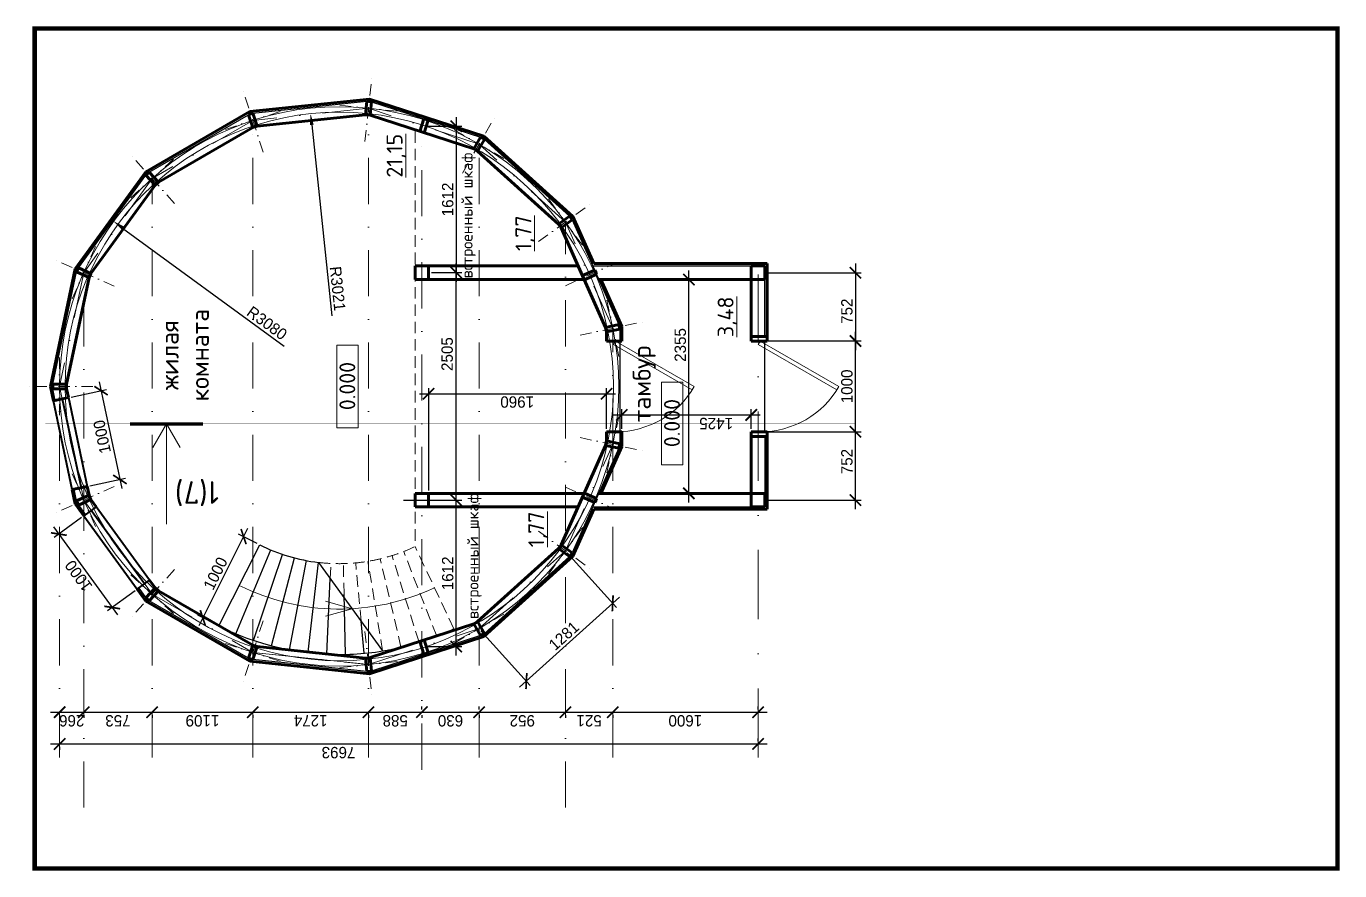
# Model space of a CAD drawing. Header units: millimetres. Extents: x -1532494 to -7068, y -619762 to -195747.
# Drawn here: x -108903 to -94435, y -234045 to -224745 of the extents above; entities that cross this region are included whole.
import ezdxf

# ---------------------------------------------------------------- set-up
doc = ezdxf.new("R2010")
doc.units = ezdxf.units.MM
for name, pattern in [('DASHED', [19.05, 12.7, -6.35]), ('штриховая', [19.05, 12.7, -6.35]), ('штрихпунктирнаяX2', [50.8, 25.4, -12.7, 0, -12.7])]:
    doc.linetypes.add(name, pattern=pattern)
doc.layers.get('0').update_dxf_attribs({"color": 251, "lineweight": 15})
for name, color, linetype, lineweight in [('01-РАМКА(+штамп)', 5, 'Continuous', 18), ('15-РАЗМЕРЫ-доп.', 5, 'Continuous', 5), ('линия', 7, 'Continuous', 30), ('Окно', 144, 'Continuous', 40), ('Оси', 7, 'штрихпунктирнаяX2', 18), ('размеры', 7, 'Continuous', 18), ('разрез', 7, 'Continuous', 80), ('Стены', 7, 'Continuous', 60), ('штриховая', 160, 'штриховая', 18)]:
    doc.layers.add(name, color=color, linetype=linetype, lineweight=lineweight)
doc.styles.add('Annotative', font='txt')
doc.dimstyles.new('ISO-25', dxfattribs={"dimscale": 50, "dimtxt": 2.5, "dimasz": 2.5, "dimexe": 1.25, "dimexo": 0.625, "dimtad": 1, "dimdec": 0, "dimtxsty": 'Standard', "dimblk": 'ARCHTICK', "dimcen": 2.5, "dimdle": 2, "dimclrt": 256, "dimadec": 0, "dimazin": 0, "dimtfac": 1, "dimtdec": 0, "dimtmove": 1, "dimatfit": 2, "dimfxl": 1, "dimarcsym": 0})

# ---------------------------------------------------------------- blocks, each defined once
blk = doc.blocks.new('*U409')
for p, q in [((0, 0), (0, -100)), ((1000, 0), (1000, -100))]:
    blk.add_line(p, q)
blk.add_lwpolyline([(0, 0), (500, 866), (538, 844), (38, -22)], close=True)
blk.add_arc((0, 0), 1000, 0, 60)
blk = doc.blocks.new('_ArchTick')
at = {"color": 0, "linetype": 'ByBlock', "const_width": 0.15}
blk.add_lwpolyline([(-0.5, -0.5), (0.5, 0.5)], dxfattribs=at)
blk = doc.blocks.new('*D435')
at = {"layer": 'Defpoints', "color": 0}
for p in [(-100767, -228211), (-99769, -228211), (-100767, -229211)]:
    blk.add_point(p, dxfattribs=at)
at = {"layer": 'размеры', "color": 0, "lineweight": -2}
for p, q in [((-99769, -229311), (-99769, -228111)), ((-100736, -228211), (-99706, -228211)), ((-100736, -229211), (-99706, -229211))]:
    blk.add_line(p, q, dxfattribs=at)
at = {"layer": 'размеры', "color": 0, "lineweight": -2, "xscale": 125, "yscale": 125, "zscale": 125}
for p, rotation in [((-99769, -228211), 90), ((-99769, -229211), 270)]:
    blk.add_blockref('_ArchTick', p, dxfattribs=dict(at, rotation=rotation))
at = {"layer": 'размеры', "ltscale": 20, "insert": (-99863, -228711), "char_height": 125, "attachment_point": 5, "rotation": 90}
blk.add_mtext('1000', dxfattribs=at)
blk = doc.blocks.new('*D436')
at = {"layer": 'Defpoints', "color": 0}
for p in [(-100767, -229211), (-99769, -229211), (-100767, -229964)]:
    blk.add_point(p, dxfattribs=at)
at = {"layer": 'размеры', "color": 0, "lineweight": -2}
for p, q in [((-99769, -230064), (-99769, -229111)), ((-100736, -229211), (-99706, -229211)), ((-100736, -229964), (-99706, -229964))]:
    blk.add_line(p, q, dxfattribs=at)
at = {"layer": 'размеры', "color": 0, "lineweight": -2, "xscale": 125, "yscale": 125, "zscale": 125}
for p, rotation in [((-99769, -229211), 90), ((-99769, -229964), 270)]:
    blk.add_blockref('_ArchTick', p, dxfattribs=dict(at, rotation=rotation))
at = {"layer": 'размеры', "ltscale": 20, "insert": (-99863, -229539), "char_height": 125, "attachment_point": 5, "rotation": 90}
blk.add_mtext('752', dxfattribs=at)
blk = doc.blocks.new('*D437')
at = {"layer": 'Defpoints', "color": 0}
for p in [(-104779, -229964), (-104166, -229964), (-104524, -231576)]:
    blk.add_point(p, dxfattribs=at)
at = {"layer": 'размеры', "color": 0, "lineweight": -2}
for p, q in [((-104166, -231676), (-104166, -229864)), ((-104748, -229964), (-104104, -229964)), ((-104493, -231576), (-104104, -231576))]:
    blk.add_line(p, q, dxfattribs=at)
at = {"layer": 'размеры', "color": 0, "lineweight": -2, "xscale": 125, "yscale": 125, "zscale": 125}
for p, rotation in [((-104166, -229964), 90), ((-104166, -231576), 270)]:
    blk.add_blockref('_ArchTick', p, dxfattribs=dict(at, rotation=rotation))
at = {"layer": 'размеры', "ltscale": 20, "insert": (-104260, -230770), "char_height": 125, "attachment_point": 5, "rotation": 90}
blk.add_mtext('1612', dxfattribs=at)
blk = doc.blocks.new('*D438')
at = {"layer": 'Defpoints', "color": 0}
for p in [(-104470, -227458), (-104166, -227458), (-104779, -229964)]:
    blk.add_point(p, dxfattribs=at)
at = {"layer": 'размеры', "color": 0, "lineweight": -2}
for p, q in [((-104166, -230064), (-104166, -227358)), ((-104439, -227458), (-104104, -227458)), ((-104748, -229964), (-104104, -229964))]:
    blk.add_line(p, q, dxfattribs=at)
at = {"layer": 'размеры', "color": 0, "lineweight": -2, "xscale": 125, "yscale": 125, "zscale": 125}
for p, rotation in [((-104166, -227458), 90), ((-104166, -229964), 270)]:
    blk.add_blockref('_ArchTick', p, dxfattribs=dict(at, rotation=rotation))
at = {"layer": 'размеры', "ltscale": 20, "insert": (-104266, -228355), "char_height": 125, "attachment_point": 5, "rotation": 90}
blk.add_mtext('2505', dxfattribs=at)
blk = doc.blocks.new('*D439')
at = {"layer": 'Defpoints', "color": 0}
for p in [(-104524, -225846), (-104470, -227458), (-104166, -227458)]:
    blk.add_point(p, dxfattribs=at)
at = {"layer": 'размеры', "color": 0, "lineweight": -2}
for p, q in [((-104166, -225746), (-104166, -227558)), ((-104493, -225846), (-104104, -225846)), ((-104439, -227458), (-104104, -227458))]:
    blk.add_line(p, q, dxfattribs=at)
at = {"layer": 'размеры', "color": 0, "lineweight": -2, "xscale": 125, "yscale": 125, "zscale": 125}
for p, rotation in [((-104166, -225846), 90), ((-104166, -227458), 270)]:
    blk.add_blockref('_ArchTick', p, dxfattribs=dict(at, rotation=rotation))
at = {"layer": 'размеры', "ltscale": 20, "insert": (-104260, -226652), "char_height": 125, "attachment_point": 5, "rotation": 90}
blk.add_mtext('1612', dxfattribs=at)
blk = doc.blocks.new('*D440')
at = {"layer": 'Defpoints', "color": 0}
for p in [(-101812, -227534), (-101604, -227534), (-101812, -229889)]:
    blk.add_point(p, dxfattribs=at)
at = {"layer": 'размеры', "color": 0, "lineweight": -2}
for p, q in [((-101604, -229989), (-101604, -227434)), ((-101781, -227534), (-101541, -227534)), ((-101781, -229889), (-101541, -229889))]:
    blk.add_line(p, q, dxfattribs=at)
at = {"layer": 'размеры', "color": 0, "lineweight": -2, "xscale": 125, "yscale": 125, "zscale": 125}
for p, rotation in [((-101604, -227534), 90), ((-101604, -229889), 270)]:
    blk.add_blockref('_ArchTick', p, dxfattribs=dict(at, rotation=rotation))
at = {"layer": 'размеры', "ltscale": 20, "insert": (-101698, -228255), "char_height": 125, "attachment_point": 5, "rotation": 90}
blk.add_mtext('2355', dxfattribs=at)
blk = doc.blocks.new('*D441')
at = {"layer": 'Defpoints', "color": 0}
for p in [(-108535, -232299), (-108269, -232299), (-108269, -232299)]:
    blk.add_point(p, dxfattribs=at)
at = {"layer": 'размеры', "color": 0, "lineweight": -2}
for p, q in [((-108635, -232299), (-108169, -232299)), ((-108535, -232331), (-108535, -232362)), ((-108269, -232331), (-108269, -232362))]:
    blk.add_line(p, q, dxfattribs=at)
at = {"layer": 'размеры', "color": 0, "lineweight": -2, "xscale": 125, "yscale": 125, "zscale": 125}
blk.add_blockref('_ArchTick', (-108535, -232299), dxfattribs=at)
at = {"layer": 'размеры', "color": 0, "lineweight": -2, "xscale": 125, "yscale": 125, "zscale": 125, "rotation": 180}
blk.add_blockref('_ArchTick', (-108269, -232299), dxfattribs=at)
at = {"layer": 'размеры', "ltscale": 20, "insert": (-108402, -232393), "char_height": 125, "attachment_point": 5, "rotation": 180}
blk.add_mtext('266', dxfattribs=at)
blk = doc.blocks.new('*D442')
at = {"layer": 'Defpoints', "color": 0}
for p in [(-108269, -232299), (-107516, -232299), (-107516, -232299)]:
    blk.add_point(p, dxfattribs=at)
at = {"layer": 'размеры', "color": 0, "lineweight": -2}
for p, q in [((-108369, -232299), (-107416, -232299)), ((-108269, -232331), (-108269, -232362)), ((-107516, -232331), (-107516, -232362))]:
    blk.add_line(p, q, dxfattribs=at)
at = {"layer": 'размеры', "color": 0, "lineweight": -2, "xscale": 125, "yscale": 125, "zscale": 125, "rotation": 180}
blk.add_blockref('_ArchTick', (-108269, -232299), dxfattribs=at)
at = {"layer": 'размеры', "color": 0, "lineweight": -2, "xscale": 125, "yscale": 125, "zscale": 125}
blk.add_blockref('_ArchTick', (-107516, -232299), dxfattribs=at)
at = {"layer": 'размеры', "ltscale": 20, "insert": (-107893, -232393), "char_height": 125, "attachment_point": 5, "rotation": 180}
blk.add_mtext('753', dxfattribs=at)
blk = doc.blocks.new('*D443')
at = {"layer": 'Defpoints', "color": 0}
for p in [(-107516, -232299), (-106407, -232299), (-106407, -232299)]:
    blk.add_point(p, dxfattribs=at)
at = {"layer": 'размеры', "color": 0, "lineweight": -2}
for p, q in [((-107616, -232299), (-106307, -232299)), ((-107516, -232331), (-107516, -232362)), ((-106407, -232331), (-106407, -232362))]:
    blk.add_line(p, q, dxfattribs=at)
at = {"layer": 'размеры', "color": 0, "lineweight": -2, "xscale": 125, "yscale": 125, "zscale": 125, "rotation": 180}
blk.add_blockref('_ArchTick', (-107516, -232299), dxfattribs=at)
at = {"layer": 'размеры', "color": 0, "lineweight": -2, "xscale": 125, "yscale": 125, "zscale": 125}
blk.add_blockref('_ArchTick', (-106407, -232299), dxfattribs=at)
at = {"layer": 'размеры', "ltscale": 20, "insert": (-106962, -232393), "char_height": 125, "attachment_point": 5, "rotation": 180}
blk.add_mtext('1109', dxfattribs=at)
blk = doc.blocks.new('*D444')
at = {"layer": 'Defpoints', "color": 0}
for p in [(-106407, -232299), (-105133, -232299), (-105133, -232299)]:
    blk.add_point(p, dxfattribs=at)
at = {"layer": 'размеры', "color": 0, "lineweight": -2}
for p, q in [((-106507, -232299), (-105033, -232299)), ((-106407, -232331), (-106407, -232362)), ((-105133, -232331), (-105133, -232362))]:
    blk.add_line(p, q, dxfattribs=at)
at = {"layer": 'размеры', "color": 0, "lineweight": -2, "xscale": 125, "yscale": 125, "zscale": 125, "rotation": 180}
blk.add_blockref('_ArchTick', (-106407, -232299), dxfattribs=at)
at = {"layer": 'размеры', "color": 0, "lineweight": -2, "xscale": 125, "yscale": 125, "zscale": 125}
blk.add_blockref('_ArchTick', (-105133, -232299), dxfattribs=at)
at = {"layer": 'размеры', "ltscale": 20, "insert": (-105770, -232393), "char_height": 125, "attachment_point": 5, "rotation": 180}
blk.add_mtext('1274', dxfattribs=at)
blk = doc.blocks.new('*D445')
at = {"layer": 'Defpoints', "color": 0}
for p in [(-104545, -232299), (-103915, -232299), (-103915, -232299)]:
    blk.add_point(p, dxfattribs=at)
at = {"layer": 'размеры', "color": 0, "lineweight": -2}
for p, q in [((-104645, -232299), (-103815, -232299)), ((-104545, -232331), (-104545, -232362)), ((-103915, -232268), (-103915, -232237))]:
    blk.add_line(p, q, dxfattribs=at)
at = {"layer": 'размеры', "color": 0, "lineweight": -2, "xscale": 125, "yscale": 125, "zscale": 125, "rotation": 180}
blk.add_blockref('_ArchTick', (-104545, -232299), dxfattribs=at)
at = {"layer": 'размеры', "color": 0, "lineweight": -2, "xscale": 125, "yscale": 125, "zscale": 125}
blk.add_blockref('_ArchTick', (-103915, -232299), dxfattribs=at)
at = {"layer": 'размеры', "ltscale": 20, "insert": (-104230, -232393), "char_height": 125, "attachment_point": 5, "rotation": 180}
blk.add_mtext('630', dxfattribs=at)
blk = doc.blocks.new('*D446')
at = {"layer": 'Defpoints', "color": 0}
for p in [(-103915, -232299), (-102963, -232299), (-102963, -232299)]:
    blk.add_point(p, dxfattribs=at)
at = {"layer": 'размеры', "color": 0, "lineweight": -2}
for p, q in [((-104015, -232299), (-102863, -232299)), ((-103915, -232331), (-103915, -232362)), ((-102963, -232331), (-102963, -232362))]:
    blk.add_line(p, q, dxfattribs=at)
at = {"layer": 'размеры', "color": 0, "lineweight": -2, "xscale": 125, "yscale": 125, "zscale": 125, "rotation": 180}
blk.add_blockref('_ArchTick', (-103915, -232299), dxfattribs=at)
at = {"layer": 'размеры', "color": 0, "lineweight": -2, "xscale": 125, "yscale": 125, "zscale": 125}
blk.add_blockref('_ArchTick', (-102963, -232299), dxfattribs=at)
at = {"layer": 'размеры', "ltscale": 20, "insert": (-103439, -232393), "char_height": 125, "attachment_point": 5, "rotation": 180}
blk.add_mtext('952', dxfattribs=at)
blk = doc.blocks.new('*D447')
at = {"layer": 'Defpoints', "color": 0}
for p in [(-102963, -232299), (-102443, -232299), (-102443, -232299)]:
    blk.add_point(p, dxfattribs=at)
at = {"layer": 'размеры', "color": 0, "lineweight": -2}
for p, q in [((-103063, -232299), (-102343, -232299)), ((-102963, -232331), (-102963, -232362)), ((-102443, -232331), (-102443, -232362))]:
    blk.add_line(p, q, dxfattribs=at)
at = {"layer": 'размеры', "color": 0, "lineweight": -2, "xscale": 125, "yscale": 125, "zscale": 125, "rotation": 180}
blk.add_blockref('_ArchTick', (-102963, -232299), dxfattribs=at)
at = {"layer": 'размеры', "color": 0, "lineweight": -2, "xscale": 125, "yscale": 125, "zscale": 125}
blk.add_blockref('_ArchTick', (-102443, -232299), dxfattribs=at)
at = {"layer": 'размеры', "ltscale": 20, "insert": (-102703, -232393), "char_height": 125, "attachment_point": 5, "rotation": 180}
blk.add_mtext('521', dxfattribs=at)
blk = doc.blocks.new('*D448')
at = {"layer": 'Defpoints', "color": 0}
for p in [(-102443, -232299), (-100842, -232299), (-100842, -232299)]:
    blk.add_point(p, dxfattribs=at)
at = {"layer": 'размеры', "color": 0, "lineweight": -2}
for p, q in [((-102543, -232299), (-100742, -232299)), ((-102443, -232331), (-102443, -232362)), ((-100842, -232268), (-100842, -232237))]:
    blk.add_line(p, q, dxfattribs=at)
at = {"layer": 'размеры', "color": 0, "lineweight": -2, "xscale": 125, "yscale": 125, "zscale": 125, "rotation": 180}
blk.add_blockref('_ArchTick', (-102443, -232299), dxfattribs=at)
at = {"layer": 'размеры', "color": 0, "lineweight": -2, "xscale": 125, "yscale": 125, "zscale": 125}
blk.add_blockref('_ArchTick', (-100842, -232299), dxfattribs=at)
at = {"layer": 'размеры', "ltscale": 20, "insert": (-101643, -232393), "char_height": 125, "attachment_point": 5, "rotation": 180}
blk.add_mtext('1600', dxfattribs=at)
blk = doc.blocks.new('*D449')
at = {"layer": 'Defpoints', "color": 0}
for p in [(-108535, -232649), (-100842, -232649), (-100842, -232649)]:
    blk.add_point(p, dxfattribs=at)
at = {"layer": 'размеры', "color": 0, "lineweight": -2}
for p, q in [((-100842, -232618), (-100842, -232587)), ((-108635, -232649), (-100742, -232649)), ((-108535, -232681), (-108535, -232712))]:
    blk.add_line(p, q, dxfattribs=at)
at = {"layer": 'размеры', "color": 0, "lineweight": -2, "xscale": 125, "yscale": 125, "zscale": 125, "rotation": 180}
blk.add_blockref('_ArchTick', (-108535, -232649), dxfattribs=at)
at = {"layer": 'размеры', "color": 0, "lineweight": -2, "xscale": 125, "yscale": 125, "zscale": 125}
blk.add_blockref('_ArchTick', (-100842, -232649), dxfattribs=at)
at = {"layer": 'размеры', "ltscale": 20, "insert": (-105463, -232743), "char_height": 125, "attachment_point": 5, "rotation": 180}
blk.add_mtext('7693', dxfattribs=at)
blk = doc.blocks.new('*D450')
at = {"layer": 'Defpoints', "color": 0}
for p in [(-102511, -228792), (-102511, -229211), (-104470, -229889)]:
    blk.add_point(p, dxfattribs=at)
at = {"layer": 'размеры', "color": 0, "lineweight": -2}
for p, q in [((-104470, -229858), (-104470, -228729)), ((-102511, -229180), (-102511, -228729)), ((-104570, -228792), (-102411, -228792))]:
    blk.add_line(p, q, dxfattribs=at)
at = {"layer": 'размеры', "color": 0, "lineweight": -2, "xscale": 125, "yscale": 125, "zscale": 125, "rotation": 180}
blk.add_blockref('_ArchTick', (-104470, -228792), dxfattribs=at)
at = {"layer": 'размеры', "color": 0, "lineweight": -2, "xscale": 125, "yscale": 125, "zscale": 125}
blk.add_blockref('_ArchTick', (-102511, -228792), dxfattribs=at)
at = {"layer": 'размеры', "ltscale": 20, "insert": (-103495, -228882), "char_height": 125, "attachment_point": 5, "rotation": 180}
blk.add_mtext('1960', dxfattribs=at)
blk = doc.blocks.new('*D451')
at = {"layer": 'Defpoints', "color": 0}
for p in [(-100917, -229025), (-102343, -229210), (-100917, -229211)]:
    blk.add_point(p, dxfattribs=at)
at = {"layer": 'размеры', "color": 0, "lineweight": -2}
for p, q in [((-102443, -229025), (-100817, -229025)), ((-102343, -229179), (-102343, -228963)), ((-100917, -229180), (-100917, -228963))]:
    blk.add_line(p, q, dxfattribs=at)
at = {"layer": 'размеры', "color": 0, "lineweight": -2, "xscale": 125, "yscale": 125, "zscale": 125, "rotation": 180}
blk.add_blockref('_ArchTick', (-102343, -229025), dxfattribs=at)
at = {"layer": 'размеры', "color": 0, "lineweight": -2, "xscale": 125, "yscale": 125, "zscale": 125}
blk.add_blockref('_ArchTick', (-100917, -229025), dxfattribs=at)
at = {"layer": 'размеры', "ltscale": 20, "insert": (-101304, -229119), "char_height": 125, "attachment_point": 5, "rotation": 180}
blk.add_mtext('1425', dxfattribs=at)
blk = doc.blocks.new('*D452')
at = {"layer": 'Defpoints', "color": 0}
for p in [(-107942, -226893), (-105455, -228711)]:
    blk.add_point(p, dxfattribs=at)
at = {"layer": 'размеры', "color": 0, "lineweight": -2}
blk.add_line((-107841, -226967), (-106062, -228268), dxfattribs=at)
at = {"layer": 'размеры', "color": 0}
blk.add_solid([(-107828, -226950), (-107853, -226984), (-107942, -226893)], dxfattribs=at)
at = {"layer": 'размеры', "ltscale": 20, "insert": (-106251, -228014), "char_height": 125, "attachment_point": 5, "rotation": 323.8295}
blk.add_mtext('R3080', dxfattribs=at)
blk = doc.blocks.new('*D453')
at = {"layer": 'Defpoints', "color": 0}
for p in [(-105771, -225707), (-105455, -228711)]:
    blk.add_point(p, dxfattribs=at)
at = {"layer": 'размеры', "color": 0, "lineweight": -2}
blk.add_line((-105758, -225831), (-105537, -227934), dxfattribs=at)
at = {"layer": 'размеры', "color": 0}
blk.add_solid([(-105737, -225829), (-105779, -225833), (-105771, -225707)], dxfattribs=at)
at = {"layer": 'размеры', "ltscale": 20, "insert": (-105474, -227634), "char_height": 125, "attachment_point": 5, "rotation": 276}
blk.add_mtext('R3021', dxfattribs=at)
blk = doc.blocks.new('*D454')
at = {"layer": 'Defpoints', "color": 0}
for p in [(-100767, -227459), (-100767, -228211), (-99769, -228211)]:
    blk.add_point(p, dxfattribs=at)
at = {"layer": 'размеры', "color": 0, "lineweight": -2}
for p, q in [((-99769, -227359), (-99769, -228311)), ((-100736, -227459), (-99706, -227459)), ((-100736, -228211), (-99706, -228211))]:
    blk.add_line(p, q, dxfattribs=at)
at = {"layer": 'размеры', "color": 0, "lineweight": -2, "xscale": 125, "yscale": 125, "zscale": 125}
for p, rotation in [((-99769, -227459), 90), ((-99769, -228211), 270)]:
    blk.add_blockref('_ArchTick', p, dxfattribs=dict(at, rotation=rotation))
at = {"layer": 'размеры', "ltscale": 20, "insert": (-99863, -227883), "char_height": 125, "attachment_point": 5, "rotation": 90}
blk.add_mtext('752', dxfattribs=at)
blk = doc.blocks.new('*D455')
at = {"layer": 'Defpoints', "color": 0}
for p in [(-102963, -230522), (-102443, -231100), (-103915, -231379)]:
    blk.add_point(p, dxfattribs=at)
at = {"layer": 'размеры', "color": 0, "lineweight": -2, "ltscale": 20}
for p, q in [((-102943, -230545), (-102401, -231147)), ((-103469, -232024), (-102368, -231033)), ((-103894, -231402), (-103353, -232004))]:
    blk.add_line(p, q, dxfattribs=at)
at = {"layer": 'размеры', "color": 0, "lineweight": -2, "xscale": 125, "yscale": 125, "zscale": 125}
for p, rotation in [((-102443, -231100), 41.9999999999789), ((-103394, -231957), 221.9999999999789)]:
    blk.add_blockref('_ArchTick', p, dxfattribs=dict(at, rotation=rotation))
at = {"layer": 'размеры', "ltscale": 20, "insert": (-102981, -231459), "char_height": 125, "attachment_point": 5, "rotation": 42}
blk.add_mtext('1281', dxfattribs=at)
blk = doc.blocks.new('*D456')
at = {"layer": 'Defpoints', "color": 0}
for p in [(-108439, -228835), (-107871, -229736), (-108232, -229812)]:
    blk.add_point(p, dxfattribs=at)
at = {"layer": 'размеры', "color": 0, "lineweight": -2, "ltscale": 20}
for p, q in [((-108100, -228660), (-107850, -229834)), ((-108409, -228828), (-108018, -228745)), ((-108201, -229806), (-107810, -229723))]:
    blk.add_line(p, q, dxfattribs=at)
at = {"layer": 'размеры', "color": 0, "lineweight": -2, "xscale": 125, "yscale": 125, "zscale": 125}
for p, rotation in [((-108079, -228758), 101.9999999995396), ((-107871, -229736), 281.9999999995396)]:
    blk.add_blockref('_ArchTick', p, dxfattribs=dict(at, rotation=rotation))
at = {"layer": 'размеры', "ltscale": 20, "insert": (-108067, -229266), "char_height": 125, "attachment_point": 5, "rotation": 102}
blk.add_mtext('1000', dxfattribs=at)
blk = doc.blocks.new('*D457')
at = {"layer": 'Defpoints', "color": 0}
for p in [(-108267, -230136), (-107680, -230945), (-107956, -231146)]:
    blk.add_point(p, dxfattribs=at)
at = {"layer": 'размеры', "color": 0, "lineweight": -2, "ltscale": 20}
for p, q in [((-108293, -230155), (-108595, -230374)), ((-108603, -230257), (-107898, -231227)), ((-107705, -230964), (-108007, -231183))]:
    blk.add_line(p, q, dxfattribs=at)
at = {"layer": 'размеры', "color": 0, "lineweight": -2, "xscale": 125, "yscale": 125, "zscale": 125}
for p, rotation in [((-108544, -230337), 125.9999999995298), ((-107956, -231146), 305.9999999995298)]:
    blk.add_blockref('_ArchTick', p, dxfattribs=dict(at, rotation=rotation))
at = {"layer": 'размеры', "ltscale": 20, "insert": (-108326, -230797), "char_height": 125, "attachment_point": 5, "rotation": 126}
blk.add_mtext('1000', dxfattribs=at)
blk = doc.blocks.new('*D458')
at = {"layer": 'Defpoints', "color": 0}
for p in [(-105133, -232299), (-104545, -232299), (-104545, -232299)]:
    blk.add_point(p, dxfattribs=at)
at = {"layer": 'размеры', "color": 0, "lineweight": -2}
for p, q in [((-105233, -232299), (-104445, -232299)), ((-105133, -232331), (-105133, -232362)), ((-104545, -232268), (-104545, -232237))]:
    blk.add_line(p, q, dxfattribs=at)
at = {"layer": 'размеры', "color": 0, "lineweight": -2, "xscale": 125, "yscale": 125, "zscale": 125, "rotation": 180}
blk.add_blockref('_ArchTick', (-105133, -232299), dxfattribs=at)
at = {"layer": 'размеры', "color": 0, "lineweight": -2, "xscale": 125, "yscale": 125, "zscale": 125}
blk.add_blockref('_ArchTick', (-104545, -232299), dxfattribs=at)
at = {"layer": 'размеры', "ltscale": 20, "insert": (-104839, -232393), "char_height": 125, "attachment_point": 5, "rotation": 180}
blk.add_mtext('588', dxfattribs=at)
blk = doc.blocks.new('*D459')
at = {"layer": 'Defpoints', "color": 0}
for p in [(-106332, -230456), (-106958, -231260), (-106781, -231349)]:
    blk.add_point(p, dxfattribs=at)
at = {"layer": 'размеры', "color": 0, "lineweight": -2, "ltscale": 20}
for p, q in [((-106465, -230277), (-107003, -231349)), ((-106360, -230442), (-106565, -230338)), ((-106809, -231335), (-107014, -231232))]:
    blk.add_line(p, q, dxfattribs=at)
at = {"layer": 'размеры', "color": 0, "lineweight": -2, "xscale": 125, "yscale": 125, "zscale": 125}
for p, rotation in [((-106509, -230366), 63.32107512935928), ((-106958, -231260), 243.3210751293593)]:
    blk.add_blockref('_ArchTick', p, dxfattribs=dict(at, rotation=rotation))
at = {"layer": 'размеры', "ltscale": 20, "insert": (-106818, -230771), "char_height": 125, "attachment_point": 5, "rotation": 63.3211}
blk.add_mtext('1000', dxfattribs=at)

msp = doc.modelspace()

# ---------------------------------------------------------------- linework, layer by layer
at = {"color": 200, "linetype": 'DASHED', "lineweight": 18, "ltscale": 50, "const_width": 1}
msp.add_lwpolyline([(-99775.4, -229123.6), (-108692.8, -229123.6)], dxfattribs=at)
msp.add_arc((-105455.3, -228711.2), 2452.1, 243.32108, 295.32108)
at = {"layer": '01-РАМКА(+штамп)'}
msp.add_circle((-105455.3, -228711.2), 3080, dxfattribs=at)
at = {"layer": '15-РАЗМЕРЫ-доп.'}
msp.add_circle((-105455.3, -228711.2), 3020.8, dxfattribs=at)
at = {"layer": 'линия', "ltscale": 20}
for p, q in [((-106406.4, -225702.9), (-105150.3, -225570.9)), ((-105100.6, -225576.1), (-103899.4, -225966.4)), ((-107547.8, -226349.9), (-106454, -225718.4)), ((-103856.1, -225991.4), (-102917.5, -226836.5)), ((-108327.3, -227405.1), (-107585, -226383.3)), ((-102888.1, -226877), (-102374.4, -228030.8)), ((-108610.3, -228686.2), (-108347.7, -227450.8)), ((-102364, -228079.7), (-102364, -229342.7)), ((-108582.9, -228865), (-108610.3, -228736.2)), ((-102374.4, -229391.6), (-102888.1, -230545.5)), ((-108347.7, -229971.6), (-108375, -229842.8)), ((-108327.3, -230017.3), (-108249.9, -230123.8)), ((-102917.5, -230585.9), (-103856.1, -231431)), ((-105682.3, -230650.1), (-104977.1, -231624.4)), ((-107662.3, -230932.6), (-107585, -231039.1)), ((-106454, -231704.1), (-107547.8, -231072.6)), ((-103899.4, -231456), (-105100.6, -231846.3)), ((-105150.3, -231851.6), (-106406.4, -231719.5))]:
    msp.add_line(p, q, dxfattribs=at)
at = {"layer": 'линия'}
for p, q in [((-102662.6, -227383.9), (-100917.4, -227383.9)), ((-100767.4, -228161.6), (-100767.4, -227533.9)), ((-100767.4, -229211.4), (-100767.4, -228211.4)), ((-100767.4, -229261.1), (-100767.4, -229888.8)), ((-102662.6, -230038.8), (-100917.4, -230038.8))]:
    msp.add_line(p, q, dxfattribs=at)
at = {"layer": 'линия', "ltscale": 10}
for p, q in [((-106780.7, -231349.1), (-106331.8, -230455.5)), ((-106593.5, -231435.1), (-106207.9, -230512.4)), ((-106400.7, -231507.9), (-106080.5, -230560.5)), ((-106203.3, -231567), (-105949.9, -230599.6)), ((-106002.3, -231612.2), (-105817, -230629.6)), ((-105797.8, -231636), (-105682.3, -230650.1)), ((-105593.2, -231660.1), (-105554.3, -230827)), ((-105387.2, -231662.6), (-105402.5, -231000.1)), ((-105181.5, -231650.6), (-105214.5, -231296.4))]:
    msp.add_line(p, q, dxfattribs=at)
at = {"layer": 'линия'}
for radius, start, end in [(1952.1, 243.32108, 263.32108), (2952.1, 236.62773, 266.78157)]:
    msp.add_arc((-105455.3, -228711.2), radius, start, end, dxfattribs=at)
at = {"layer": 'линия', "ltscale": 10}
msp.add_arc((-105455.3, -228711.2), 2952.1, 266.78157, 279.32108, dxfattribs=at)
at = {"layer": 'Окно', "ltscale": 20}
for p, q in [((-108506.1, -228848.7), (-108298.2, -229826.5)), ((-107598.8, -230886.4), (-108186.4, -230077.7))]:
    msp.add_line(p, q, dxfattribs=at)
for points in [[(-108603.9, -228869.5), (-108439.4, -228834.5), (-108231.5, -229812.3), (-108396, -229847.3)], [(-107679.7, -230945.2), (-107543.6, -230846.4), (-108131.2, -230037.6), (-108267.3, -230136.4)]]:
    msp.add_lwpolyline(points, close=True, dxfattribs=at)
at = {"layer": 'Оси', "ltscale": 5}
for p, q in [((-105171.7, -226013.6), (-105094.9, -225282.6)), ((-106293.5, -226131.5), (-106520.6, -225432.5)), ((-106708.6, -225880), (-106105.5, -225684)), ((-105448.7, -225615), (-104818, -225681.2)), ((-104099, -226362.1), (-103731.5, -225725.6)), ((-104189.9, -225885.3), (-103640.7, -226202.4)), ((-107270.3, -226695.4), (-107762.1, -226149.3)), ((-107751.8, -226634.5), (-107280.5, -226210.2)), ((-103260.8, -227116.8), (-102666.2, -226684.8)), ((-103149.9, -226644.3), (-102777.1, -227157.4)), ((-108398, -227748.2), (-108140, -227168.8)), ((-107933.3, -227607.9), (-108604.7, -227309)), ((-102963.5, -227601.8), (-102411.5, -227356)), ((-102508.5, -227760.7), (-102376.6, -228381)), ((-102802, -228147.3), (-102083.1, -227994.5)), ((-108535.3, -229028.3), (-108535.3, -228394.1)), ((-108167.8, -228711.2), (-108902.7, -228711.2)), ((-102376.6, -229041.4), (-102508.5, -229661.8)), ((-102802, -229275.2), (-102083.1, -229428)), ((-108140, -230253.7), (-108398, -229674.3)), ((-107933.3, -229814.5), (-108604.7, -230113.4)), ((-102963.5, -229820.6), (-102411.5, -230066.4)), ((-103260.8, -230305.6), (-102666.2, -230737.6)), ((-102777.1, -230265.1), (-103149.9, -230778.1)), ((-107270.3, -230727), (-107762.1, -231273.2)), ((-107280.5, -231212.3), (-107751.8, -230787.9)), ((-106293.5, -231291), (-106520.6, -231990)), ((-103640.7, -231220), (-104189.9, -231537.1)), ((-105171.7, -231408.9), (-105094.9, -232139.8)), ((-106105.5, -231738.5), (-106708.6, -231542.5)), ((-104818, -231741.2), (-105448.7, -231807.5))]:
    msp.add_line(p, q, dxfattribs=at)
at = {"layer": 'Оси', "ltscale": 20}
for p, q in [((-105133.3, -232799.3), (-105133.3, -225648.1)), ((-106407, -232799.3), (-106407, -225782)), ((-104545.4, -232932.4), (-104545.4, -225910.8)), ((-103915.3, -232799.3), (-103915.3, -226043.9)), ((-107516.2, -232799.3), (-107516.2, -226422.3)), ((-102963.5, -233350.4), (-102963.5, -226900.8)), ((-108269, -233350.4), (-108269, -227458.5)), ((-108535.3, -232799.3), (-108535.3, -228711.2)), ((-102442.6, -232799.3), (-102442.6, -229351.6)), ((-107006.9, -231378.7), (-107325.9, -231165.6))]:
    msp.add_line(p, q, dxfattribs=at)
at = {"layer": 'Оси', "ltscale": 30}
msp.add_line((-100842.4, -232798.6), (-100842.4, -227480.3), dxfattribs=at)
at = {"layer": 'Оси', "ltscale": 20}
msp.add_lwpolyline([(-108535.3, -228711.2), (-108269, -229964), (-107516.2, -231000.1), (-106407, -231640.5), (-105133.3, -231774.4), (-103915.3, -231378.6), (-102963.5, -230521.6), (-102442.6, -229351.6), (-102442.6, -228070.9), (-102963.5, -226900.8), (-103915.3, -226043.9), (-105133.3, -225648.1), (-106407, -225782), (-107516.2, -226422.3), (-108269, -227458.5)], close=True, dxfattribs=at)
at = {"layer": 'размеры'}
for p, q in [((-107356.8, -229123.6), (-107506.8, -229383.4)), ((-107356.8, -229123.6), (-107356.8, -230228.1)), ((-107356.8, -229123.6), (-107206.8, -229383.4)), ((-105313.8, -231159.3), (-105607.5, -231077.1)), ((-105313.8, -231159.3), (-105607.5, -231241.4))]:
    msp.add_line(p, q, dxfattribs=at)
at = {"layer": 'размеры', "ltscale": 20}
msp.add_line((-106407, -231640.5), (-105158.7, -231771.7), dxfattribs=at)
at = {"layer": 'размеры', "color": 7, "lineweight": 20, "ltscale": 0.9, "const_width": 50}
msp.add_lwpolyline([(-108809.8, -234019.9), (-108809.8, -224769.9), (-94459.8, -224769.9), (-94459.8, -234019.9)], close=True, dxfattribs=at)
at = {"layer": 'размеры'}
for points in [[(-105483.2, -228257.3), (-105483.2, -229166.1), (-105246.9, -229166.1), (-105246.9, -228257.3)], [(-101907.3, -228665.1), (-101907.3, -229573.9), (-101671, -229573.9), (-101671, -228665.1)]]:
    msp.add_lwpolyline(points, close=True, dxfattribs=at)
at = {"layer": 'разрез'}
msp.add_line((-107756.8, -229123.6), (-106956.8, -229123.6), dxfattribs=at)
at = {"layer": 'Стены', "ltscale": 20}
for p, q in [((-105122.6, -225546.4), (-106438.6, -225684.7)), ((-103864.2, -225955.3), (-105122.6, -225546.4)), ((-106438.6, -225684.7), (-107584.6, -226346.4)), ((-105166, -225720.1), (-106360.1, -225845.6)), ((-103974.4, -226096.3), (-105116.3, -225725.3)), ((-104523.8, -225763.5), (-104476.2, -225779)), ((-106407.6, -225861), (-107447.4, -226461.3)), ((-102880.8, -226840.8), (-103864.2, -225955.3)), ((-103038.9, -226924.7), (-103931.1, -226121.3)), ((-107584.6, -226346.4), (-108362.4, -227416.9)), ((-107484.6, -226494.8), (-108190.3, -227466.1)), ((-102650.1, -227358.9), (-102880.8, -226840.8)), ((-102521.1, -228062), (-103009.5, -226965.2)), ((-108362.4, -227416.9), (-108637.5, -228711.2)), ((-102621.1, -227476.7), (-102641.4, -227431.1)), ((-108210.6, -227511.8), (-108460.3, -228686.2)), ((-102342.6, -228049.6), (-102572.2, -227533.9)), ((-102510.7, -228211.4), (-102510.7, -228110.9)), ((-102342.6, -228211.4), (-102342.6, -228049.6)), ((-108637.5, -228711.2), (-108603.9, -228869.5)), ((-108460.3, -228736.2), (-108439.4, -228834.5)), ((-108439.4, -228834.5), (-108603.9, -228869.5)), ((-102510.7, -229311.5), (-102510.7, -229211.1)), ((-102342.6, -229372.9), (-102342.6, -229211.1)), ((-103009.5, -230457.3), (-102521.1, -229360.5)), ((-102572.3, -229888.8), (-102342.6, -229372.9)), ((-108231.5, -229812.3), (-108396, -229847.3)), ((-108396, -229847.3), (-108362.4, -230005.6)), ((-108231.5, -229812.3), (-108210.6, -229910.6)), ((-108267.3, -230136.4), (-108362.4, -230005.6)), ((-108131.2, -230037.6), (-108190.3, -229956.3)), ((-102621.1, -229945.7), (-102641.4, -229991.4)), ((-102880.8, -230581.7), (-102650.2, -230063.8)), ((-103931.1, -231301.1), (-103038.9, -230497.7)), ((-103864.2, -231467.1), (-102880.8, -230581.7)), ((-107484.6, -230927.6), (-107543.6, -230846.4)), ((-107584.6, -231076.1), (-107679.7, -230945.2)), ((-107447.4, -230961.1), (-106407.6, -231561.4)), ((-107584.6, -231076.1), (-106438.6, -231737.7)), ((-105116.3, -231697.2), (-103974.4, -231326.1)), ((-105122.6, -231876), (-103864.2, -231467.1)), ((-106360.1, -231576.9), (-105166, -231702.4)), ((-106438.6, -231737.7), (-105122.6, -231876)), ((-104523.8, -231658.9), (-104476.2, -231643.5))]:
    msp.add_line(p, q, dxfattribs=at)
at = {"layer": 'Стены', "ltscale": 5}
for p, q in [((-105166, -225720.1), (-105150.3, -225570.9)), ((-105150.3, -225570.9), (-105100.6, -225576.1)), ((-105116.3, -225725.3), (-105100.6, -225576.1)), ((-106454, -225718.4), (-106406.4, -225702.9)), ((-106407.6, -225861), (-106454, -225718.4)), ((-106360.1, -225845.6), (-106406.4, -225702.9)), ((-105166, -225720.1), (-105116.3, -225725.3)), ((-104569.1, -225903.1), (-104523.8, -225763.5)), ((-104521.6, -225918.5), (-104476.2, -225779)), ((-106407.6, -225861), (-106360.1, -225845.6)), ((-103974.4, -226096.3), (-103899.4, -225966.4)), ((-103899.4, -225966.4), (-103856.1, -225991.4)), ((-103974.4, -226096.3), (-103931.1, -226121.3)), ((-103931.1, -226121.3), (-103856.1, -225991.4)), ((-107585, -226383.3), (-107547.8, -226349.9)), ((-107484.6, -226494.8), (-107585, -226383.3)), ((-107447.4, -226461.3), (-107547.8, -226349.9)), ((-107484.6, -226494.8), (-107447.4, -226461.3)), ((-103038.9, -226924.7), (-102917.5, -226836.5)), ((-102917.5, -226836.5), (-102888.1, -226877)), ((-103038.9, -226924.7), (-103009.5, -226965.2)), ((-103009.5, -226965.2), (-102888.1, -226877)), ((-108347.7, -227450.8), (-108327.3, -227405.1)), ((-108190.3, -227466.1), (-108327.3, -227405.1)), ((-102775.5, -227490.7), (-102641.4, -227431.1)), ((-108210.6, -227511.8), (-108347.7, -227450.8)), ((-108210.6, -227511.8), (-108190.3, -227466.1)), ((-102755.1, -227536.4), (-102621.1, -227476.7)), ((-102521.1, -228062), (-102374.4, -228030.8)), ((-102521.1, -228062), (-102510.7, -228110.9)), ((-102510.7, -228110.9), (-102364, -228079.7)), ((-102374.4, -228030.8), (-102364, -228079.7)), ((-108460.3, -228686.2), (-108610.3, -228686.2)), ((-108610.3, -228736.2), (-108610.3, -228686.2)), ((-108460.3, -228736.2), (-108610.3, -228736.2)), ((-108460.3, -228736.2), (-108460.3, -228686.2)), ((-102510.7, -229311.5), (-102521.1, -229360.5)), ((-102510.7, -229311.5), (-102364, -229342.7)), ((-102521.1, -229360.5), (-102374.4, -229391.6)), ((-102364, -229342.7), (-102374.4, -229391.6)), ((-102755.1, -229886), (-102621.1, -229945.7)), ((-108210.6, -229910.6), (-108347.7, -229971.6)), ((-108327.3, -230017.3), (-108347.7, -229971.6)), ((-108190.3, -229956.3), (-108327.3, -230017.3)), ((-108190.3, -229956.3), (-108210.6, -229910.6)), ((-102775.5, -229931.7), (-102641.4, -229991.4)), ((-103009.5, -230457.3), (-103038.9, -230497.7)), ((-103009.5, -230457.3), (-102888.1, -230545.5)), ((-103038.9, -230497.7), (-102917.5, -230585.9)), ((-102888.1, -230545.5), (-102917.5, -230585.9)), ((-107484.6, -230927.6), (-107585, -231039.1)), ((-107547.8, -231072.6), (-107585, -231039.1)), ((-107447.4, -230961.1), (-107547.8, -231072.6)), ((-107447.4, -230961.1), (-107484.6, -230927.6)), ((-103931.1, -231301.1), (-103974.4, -231326.1)), ((-103974.4, -231326.1), (-103899.4, -231456)), ((-103931.1, -231301.1), (-103856.1, -231431)), ((-103856.1, -231431), (-103899.4, -231456)), ((-106407.6, -231561.4), (-106454, -231704.1)), ((-106360.1, -231576.9), (-106407.6, -231561.4)), ((-106360.1, -231576.9), (-106406.4, -231719.5)), ((-104569.1, -231519.4), (-104523.8, -231658.9)), ((-104521.6, -231503.9), (-104476.2, -231643.5)), ((-106406.4, -231719.5), (-106454, -231704.1)), ((-105116.3, -231697.2), (-105166, -231702.4)), ((-105166, -231702.4), (-105150.3, -231851.6)), ((-105116.3, -231697.2), (-105100.6, -231846.3)), ((-105100.6, -231846.3), (-105150.3, -231851.6))]:
    msp.add_line(p, q, dxfattribs=at)
at = {"layer": 'Стены'}
for p, q in [((-104620.4, -227383.5), (-102823.2, -227383.5)), ((-104620.4, -227533.5), (-104620.4, -227383.5)), ((-104620.4, -227533.5), (-104620.4, -227383.5)), ((-104470.4, -227533.5), (-104470.4, -227383.5)), ((-104470.4, -227533.5), (-104470.4, -227383.5)), ((-102650.1, -227358.9), (-100742.4, -227358.9)), ((-100917.4, -227533.9), (-100917.4, -227383.9)), ((-100917.4, -227383.9), (-100767.4, -227383.9)), ((-100767.4, -227533.9), (-100767.4, -227383.9)), ((-100742.4, -228211.6), (-100742.4, -227358.9)), ((-104620.4, -227533.5), (-102756.4, -227533.5)), ((-102595.8, -227533.9), (-100917.4, -227533.9)), ((-100917.4, -228211.6), (-100917.4, -227533.9)), ((-100917.4, -227533.9), (-100767.4, -227533.9)), ((-102510.7, -228211.4), (-102342.6, -228211.4)), ((-100917.4, -228161.6), (-100742.4, -228161.6)), ((-100917.4, -228211.6), (-100742.4, -228211.6)), ((-102510.7, -229211.1), (-102342.6, -229211.1)), ((-100917.4, -229211.1), (-100917.4, -229888.8)), ((-100917.4, -229211.1), (-100742.4, -229211.1)), ((-100917.4, -229261.1), (-100742.4, -229261.1)), ((-100742.4, -229211.1), (-100742.4, -230063.8)), ((-104620.4, -229889), (-102756.4, -229889)), ((-104620.4, -229889), (-104620.4, -230039)), ((-104620.4, -229889), (-104620.4, -230039)), ((-104470.4, -229889), (-104470.4, -230039)), ((-104470.4, -229889), (-104470.4, -230039)), ((-102595.8, -229888.8), (-100917.4, -229888.8)), ((-100917.4, -229888.8), (-100917.4, -230038.8)), ((-100917.4, -229888.8), (-100767.4, -229888.8)), ((-100767.4, -229888.8), (-100767.4, -230038.8)), ((-104620.4, -230039), (-102823.2, -230039)), ((-100917.4, -230038.8), (-100767.4, -230038.8)), ((-102650.2, -230063.8), (-100742.4, -230063.8))]:
    msp.add_line(p, q, dxfattribs=at)
at = {"layer": 'штриховая', "ltscale": 10}
for p, q in [((-104620.4, -225903.1), (-104620.4, -230475.8)), ((-104775.1, -231583.9), (-105005.5, -230610.8)), ((-104576.3, -231529.5), (-104874.1, -230574.8)), ((-104381.9, -231461.3), (-104745.5, -230529.8)), ((-104192.7, -231379.7), (-104620.4, -230475.8)), ((-105554.3, -230827), (-105546.5, -230661.2)), ((-105402.5, -231000.1), (-105410.3, -230662.8)), ((-105214.5, -231296.4), (-105274.2, -230655)), ((-104977.1, -231624.4), (-105139.1, -230637.6))]:
    msp.add_line(p, q, dxfattribs=at)
for radius, start in [(1952.1, 263.32108), (2952.1, 279.32108)]:
    msp.add_arc((-105455.3, -228711.2), radius, start, 295.32108, dxfattribs=at)

# ---------------------------------------------------------------- block references
at = {"layer": 'размеры', "rotation": 270}
for p in [(-102410.7, -228211.4), (-100817.4, -228211.4)]:
    msp.add_blockref('*U409', p, dxfattribs=at)

# ---------------------------------------------------------------- texts
at = {"layer": 'размеры'}
for s, width, insert, char_height, attachment_point, rotation in [('\\pxqc;{\\fISOCPEUR|b0|i0|c204|p34;\\L21,15}', 1328.073, (-104933.3, -226834.3), 175, 1, 90), ('\\pxqc;{\\fISOCPEUR|b0|i0|c204|p34;встроенный шкаф}', 1328.073, (-104111.4, -227493.4), 125, 1, 90), ('\\pxqc;{\\fISOCPEUR|b0|i0|c204|p34;\\L1,77}', 1328.073, (-103514.1, -227688.1), 175, 1, 90), ('\\pxqc;{\\fISOCPEUR|b0|i0|c204|p34;\\L3,48}', 1328.073, (-101287, -228608.8), 175, 1, 90), ('\\pxqc;{\\fISOCPEUR|b0|i0|c204|p34;жилая комната}', 1328.073, (-107424.8, -229030.1), 200, 1, 90), ('\\pxqc;{\\fISOCPEUR|b0|i0|c204|p34;тамбур}', 1328.073, (-102223.3, -229349), 200, 1, 90), ('{\\fISOCPEUR|b0|i0|c204|p34;1(\\fISOCPEUR|b0|i0|c0|p34;7\\fISOCPEUR|b0|i0|c204|p34;)}', 6.114, (-107266.1, -230004), 250, 3, 180), ('\\pxqc;{\\fISOCPEUR|b0|i0|c204|p34;встроенный шкаф}', 1328.073, (-104045.9, -231245.7), 125, 1, 90), ('\\pxqc;{\\fISOCPEUR|b0|i0|c204|p34;\\L1,77}', 1328.073, (-103372.6, -230949.7), 175, 1, 90)]:
    msp.add_mtext_dynamic_manual_height_columns(s, width=width, gutter_width=12.5, heights=[0], dxfattribs=dict(at, insert=insert, char_height=char_height, attachment_point=attachment_point, rotation=rotation))
at = {"layer": 'размеры', "char_height": 175, "attachment_point": 3, "rotation": 90, "style": 'Annotative'}
for insert in [(-105453.4, -227120.4), (-101877.5, -227528.2)]:
    msp.add_mtext_dynamic_manual_height_columns('\\pxqc;{\\fISOCPEUR|b0|i0|c204|p34;0.000}', width=3173.494, gutter_width=12.5, heights=[0], dxfattribs=dict(at, insert=insert))

# ---------------------------------------------------------------- dimensions: what is measured, and where the dimension line sits
at = {"layer": 'размеры'}
for mpoint, picture, middle in [((-105771, -225707), '*D453', (-105567.5, -227643.9)), ((-107941.6, -226893.4), '*D452', (-106306, -228089.2))]:
    dim = msp.add_radius_dim(center=(-105455.3, -228711.2), mpoint=mpoint, dimstyle='ISO-25', override={"dimsah": 1}, dxfattribs=at)
    dim.commit()
    dim.dimension.update_dxf_attribs({"geometry": picture, "text_midpoint": middle, "dimtype": 164})
for base, p1, p2, angle, picture, middle in [((-104166.1913, -227458.4776), (-104524.2947, -225845.9836), (-104470.3583, -227458.4776), 270, '*D439', (-104259.9413, -226652.2306)), ((-99768.8, -228211.4), (-100767.4, -229211.4), (-100767.4, -228211.4), 90, '*D435', (-99862.6, -228711.4)), ((-104166.1913, -229963.9753), (-104524.2947, -231576.4693), (-104779.3903, -229963.9753), 90, '*D437', (-104259.9413, -230770.2223)), ((-107516.2, -232299.3), (-108269, -232299.3), (-107516.2, -232299.3), 180, '*D442', (-107892.6, -232393.1)), ((-106407, -232299.3), (-107516.2, -232299.3), (-106407, -232299.3), 180, '*D443', (-106961.6, -232393.1)), ((-105133.3, -232299.3), (-106407, -232299.3), (-105133.3, -232299.3), 180, '*D444', (-105770.2, -232393.1)), ((-104545.4, -232299.3), (-105133.3, -232299.3), (-104545.4, -232299.3), 180, '*D458', (-104839.3, -232393.1)), ((-103915.3, -232299.3), (-104545.4, -232299.3), (-103915.3, -232299.3), 180, '*D445', (-104230.3, -232393.1)), ((-102963.5, -232299.3), (-103915.3, -232299.3), (-102963.5, -232299.3), 180, '*D446', (-103439.4, -232393.1)), ((-102442.6, -232299.3), (-102963.5, -232299.3), (-102442.6, -232299.3), 180, '*D447', (-102703, -232393.1)), ((-100842.4, -232299.3), (-102442.6, -232299.3), (-100842.4, -232299.5), 180, '*D448', (-101642.5, -232393.1))]:
    dim = msp.add_linear_dim(base=base, p1=p1, p2=p2, angle=angle, dimstyle='ISO-25', dxfattribs=at)
    dim.commit()
    dim.dimension.update_dxf_attribs({"geometry": picture, "text_midpoint": middle})
for base, p1, p2, angle, picture, middle in [((-104166.1913, -227458.4776), (-104779.3903, -229963.9753), (-104470.3583, -227458.4776), 90, '*D438', (-104172.4082, -228355.0604)), ((-101604, -227533.9), (-101811.8, -229888.8), (-101811.8, -227533.9), 90, '*D440', (-101604, -228254.7)), ((-99768.8383, -228211.366), (-100767.4486, -227458.8964), (-100767.4486, -228211.366), 270, '*D454', (-99768.8383, -227883.3574)), ((-100917.4, -229025.3), (-102342.6, -229210.3), (-100917.4, -229211.4), 180, '*D451', (-101304.1, -229025.3)), ((-99768.8, -229211.4), (-100767.4, -229963.8), (-100767.4, -229211.4), 90, '*D436', (-99768.8, -229539.4)), ((-108269, -232299.3), (-108535.3, -232299.3), (-108269, -232299.3), 180, '*D441', (-108402.1, -232299.3)), ((-100842.4, -232649.5), (-108535.3, -232649.5), (-100842.4, -232649.5), 180, '*D449', (-105463.3, -232649.5))]:
    dim = msp.add_linear_dim(base=base, p1=p1, p2=p2, angle=angle, dimstyle='ISO-25', dxfattribs=at)
    dim.commit()
    dim.dimension.update_dxf_attribs({"geometry": picture, "text_midpoint": middle, "dimtype": 160})
at = {"layer": 'размеры', "ltscale": 20}
for p1, p2, distance, picture, middle in [((-108439.4, -228834.5), (-108231.5, -229812.3), 368.5, '*D456', (-108066.7, -229266.3)), ((-108267.3, -230136.4), (-107679.7, -230945.2), -342, '*D457', (-108326, -230797)), ((-106331.8, -230455.5), (-106780.7, -231349.1), -198.8, '*D459', (-106817.7, -230770.9)), ((-103915.3, -231378.6), (-102963.5, -230521.6), -778.5, '*D455', (-102981.2, -231459))]:
    dim = msp.add_aligned_dim(p1=p1, p2=p2, distance=distance, dimstyle='ISO-25', dxfattribs=at)
    dim.commit()
    dim.dimension.update_dxf_attribs({"geometry": picture, "text_midpoint": middle})
at = {"layer": 'размеры'}
dim = msp.add_linear_dim(base=(-102510.7, -228792), p1=(-104470.4, -229889), p2=(-102510.7, -229211.2), angle=180, text='1960', dimstyle='ISO-25', dxfattribs=at)
dim.commit()
dim.dimension.update_dxf_attribs({"geometry": '*D450', "text_midpoint": (-103494.7, -228787.9), "dimtype": 160})

doc.saveas('drawing.dxf')
